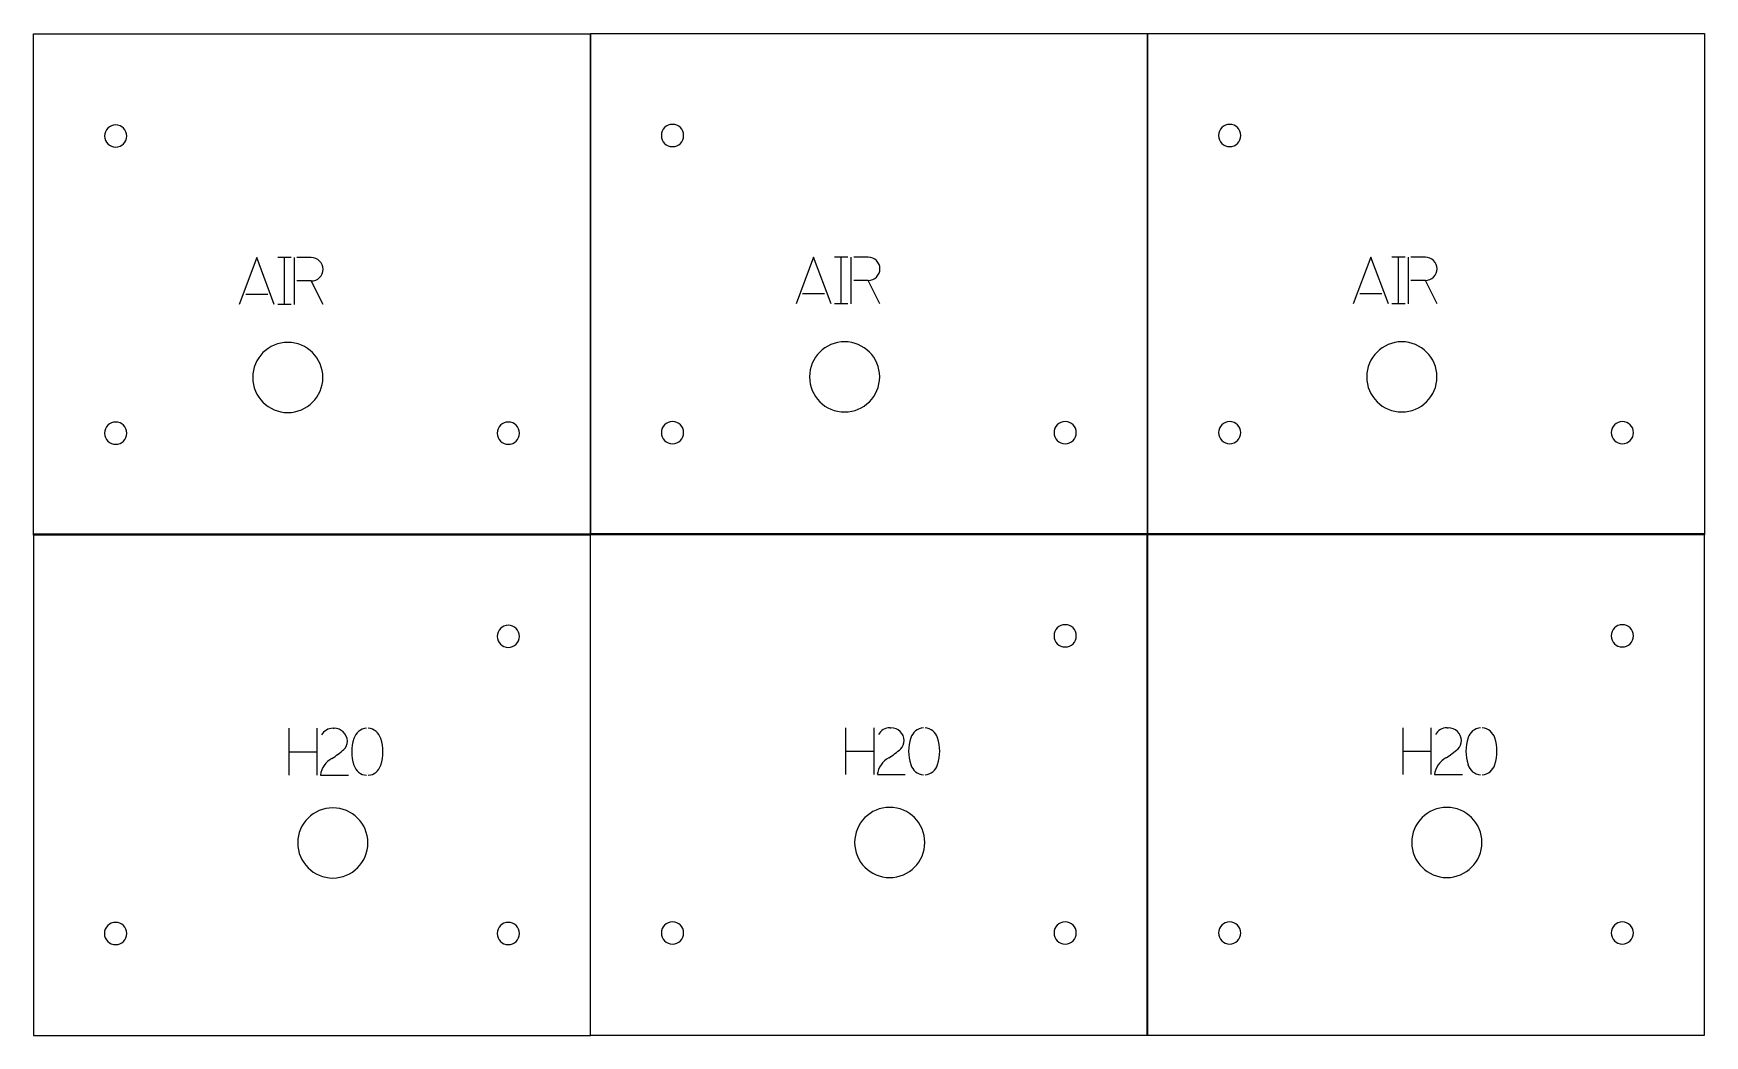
# Model space of a CAD drawing. Extents: x 0 to 15, y 9 to 18.
import ezdxf

# ---------------------------------------------------------------- set-up
doc = ezdxf.new("R2010")
doc.units = 0
doc.layers.add('1', color=7, linetype='CONTINUOUS')
doc.layers.add('6', color=7, linetype='CONTINUOUS')

msp = doc.modelspace()

# ---------------------------------------------------------------- linework, layer by layer
at = {"layer": '1', "color": 1, "linetype": 'CONTINUOUS'}
for p, q in [((0.005, 17.993), (5.005, 17.993)), ((0.005, 13.493), (0.005, 17.993)), ((5.004, 17.998), (10.004, 17.998)), ((5.004, 13.498), (5.004, 17.998)), ((5.005, 17.993), (5.005, 13.493)), ((10.004, 17.998), (10.004, 13.498)), ((10.006, 17.998), (15.006, 17.998)), ((10.006, 13.498), (10.006, 17.998)), ((15.006, 17.998), (15.006, 13.498)), ((5.005, 13.503), (0.005, 13.503)), ((0.005, 13.503), (0.005, 9.003)), ((10.003, 13.507), (5.003, 13.507)), ((5.003, 13.507), (5.003, 9.007)), ((5.005, 9.003), (5.005, 13.503)), ((10.003, 9.007), (10.003, 13.507)), ((15.005, 13.507), (10.005, 13.507)), ((10.005, 13.507), (10.005, 9.007)), ((15.005, 9.007), (15.005, 13.507)), ((5.005, 13.493), (0.005, 13.493)), ((10.004, 13.498), (5.004, 13.498)), ((15.006, 13.498), (10.006, 13.498)), ((0.005, 9.003), (5.005, 9.003)), ((5.003, 9.007), (10.003, 9.007)), ((10.005, 9.007), (15.005, 9.007))]:
    msp.add_line(p, q, dxfattribs=at)
for centre, start, end in [((0.743, 17.077), 90, 180), ((0.743, 17.077), 0, 90), ((5.741, 17.082), 90, 180), ((5.741, 17.082), 360, 90), ((10.743, 17.082), 90, 180), ((10.743, 17.082), 360, 90), ((0.743, 17.077), 180, 360), ((5.741, 17.082), 180, 360), ((10.743, 17.082), 180, 360), ((0.743, 14.41), 90, 180), ((0.743, 14.41), 180, 360), ((0.743, 14.41), 360, 90), ((4.268, 14.41), 90, 180), ((4.268, 14.41), 180, 360), ((4.268, 14.41), 360, 90), ((5.741, 14.415), 90, 180), ((5.741, 14.415), 180, 360), ((5.741, 14.415), 360, 90), ((9.266, 14.415), 90, 180), ((9.266, 14.415), 180, 360), ((9.266, 14.415), 360, 90), ((10.743, 14.415), 90, 180), ((10.743, 14.415), 180, 360), ((10.743, 14.415), 360, 90), ((14.268, 14.415), 90, 180), ((14.268, 14.415), 180, 360), ((14.268, 14.415), 360, 90), ((4.267, 12.586), 90, 180), ((4.267, 12.586), 360, 90), ((9.266, 12.591), 90, 180), ((9.266, 12.591), 0, 90), ((14.267, 12.591), 90, 180), ((14.267, 12.591), 0, 90), ((4.267, 12.586), 180, 360), ((9.266, 12.591), 180, 360), ((14.267, 12.591), 180, 360), ((0.742, 9.919), 90, 180), ((0.742, 9.919), 180, 360), ((0.742, 9.919), 360, 90), ((4.267, 9.919), 90, 180), ((4.267, 9.919), 180, 360), ((4.267, 9.919), 0, 90), ((5.741, 9.924), 90, 180), ((5.741, 9.924), 180, 360), ((5.741, 9.924), 0, 90), ((9.266, 9.924), 90, 180), ((9.266, 9.924), 180, 360), ((9.266, 9.924), 0, 90), ((10.742, 9.924), 90, 180), ((10.742, 9.924), 180, 360), ((10.742, 9.924), 0, 90), ((14.267, 9.924), 90, 180), ((14.267, 9.924), 180, 360), ((14.267, 9.924), 0, 90)]:
    msp.add_arc(centre, 0.1, start, end, dxfattribs=at)
at = {"layer": '6', "color": 6, "linetype": 'CONTINUOUS'}
for p, q in [((2.009, 15.986), (1.852, 15.566)), ((2.167, 15.566), (2.009, 15.986)), ((2.257, 15.986), (2.197, 15.986)), ((2.317, 15.986), (2.257, 15.986)), ((2.257, 15.566), (2.257, 15.986)), ((2.347, 15.566), (2.347, 15.986)), ((2.499, 15.986), (2.369, 15.986)), ((7.008, 15.99), (6.85, 15.57)), ((7.165, 15.57), (7.008, 15.99)), ((7.255, 15.99), (7.195, 15.99)), ((7.315, 15.99), (7.255, 15.99)), ((7.255, 15.57), (7.255, 15.99)), ((7.345, 15.57), (7.345, 15.99)), ((7.498, 15.99), (7.368, 15.99)), ((12.009, 15.99), (11.852, 15.57)), ((12.167, 15.57), (12.009, 15.99)), ((12.257, 15.99), (12.197, 15.99)), ((12.317, 15.99), (12.257, 15.99)), ((12.257, 15.57), (12.257, 15.99)), ((12.347, 15.57), (12.347, 15.99)), ((12.499, 15.99), (12.369, 15.99)), ((2.499, 15.776), (2.369, 15.776)), ((2.604, 15.566), (2.499, 15.776)), ((7.498, 15.78), (7.368, 15.78)), ((7.603, 15.57), (7.498, 15.78)), ((12.499, 15.78), (12.369, 15.78)), ((12.604, 15.57), (12.499, 15.78)), ((2.109, 15.656), (1.91, 15.656)), ((7.107, 15.66), (6.908, 15.66)), ((12.109, 15.66), (11.91, 15.66)), ((2.257, 15.566), (2.197, 15.566)), ((2.317, 15.566), (2.257, 15.566)), ((7.255, 15.57), (7.195, 15.57)), ((7.315, 15.57), (7.255, 15.57)), ((12.257, 15.57), (12.197, 15.57)), ((12.317, 15.57), (12.257, 15.57)), ((2.296, 11.761), (2.296, 11.551)), ((2.551, 11.551), (2.551, 11.761)), ((2.694, 11.761), (2.703, 11.761)), ((7.295, 11.765), (7.295, 11.555)), ((7.55, 11.555), (7.55, 11.765)), ((7.693, 11.765), (7.702, 11.765)), ((12.296, 11.765), (12.296, 11.555)), ((12.551, 11.555), (12.551, 11.765)), ((12.694, 11.765), (12.704, 11.765)), ((7.295, 11.555), (7.295, 11.345)), ((7.295, 11.555), (7.55, 11.555)), ((7.55, 11.345), (7.55, 11.555)), ((12.296, 11.555), (12.296, 11.345)), ((12.296, 11.555), (12.551, 11.555)), ((12.551, 11.345), (12.551, 11.555)), ((2.296, 11.551), (2.296, 11.341)), ((2.296, 11.551), (2.551, 11.551)), ((2.551, 11.341), (2.551, 11.551)), ((2.581, 11.341), (2.832, 11.341)), ((7.58, 11.345), (7.831, 11.345)), ((12.581, 11.345), (12.832, 11.345))]:
    msp.add_line(p, q, dxfattribs=at)
for centre, radius, start, end in [((2.499, 15.881), 0.105, 359.9956, 90), ((7.498, 15.885), 0.105, 359.9956, 90), ((12.499, 15.885), 0.105, 359.9956, 90), ((2.499, 15.881), 0.105, 269.9912, 359.9956), ((7.498, 15.885), 0.105, 269.9912, 359.9956), ((12.499, 15.885), 0.105, 269.9912, 359.9956), ((2.288, 14.91), 0.315, 90, 180), ((2.288, 14.91), 0.315, 360, 90), ((7.286, 14.915), 0.315, 90, 180), ((7.286, 14.915), 0.315, 360, 90), ((12.288, 14.915), 0.315, 90, 180), ((12.288, 14.915), 0.315, 360, 90), ((2.288, 14.91), 0.315, 180, 270), ((2.288, 14.91), 0.315, 270, 360), ((7.286, 14.915), 0.315, 180, 270), ((7.286, 14.915), 0.315, 270, 360), ((12.288, 14.915), 0.315, 180, 270), ((12.288, 14.915), 0.315, 270, 360), ((2.694, 11.641), 0.12, 90, 150), ((2.703, 11.641), 0.12, 2.576, 90), ((3.002, 11.636), 0.125, 93.4425, 164.098), ((3.002, 11.636), 0.125, 15.9021, 86.5576), ((7.693, 11.645), 0.12, 90, 150), ((7.702, 11.645), 0.12, 2.576, 90), ((8.001, 11.64), 0.125, 93.4425, 164.098), ((8.001, 11.64), 0.125, 15.9021, 86.5576), ((12.694, 11.645), 0.12, 90, 150), ((12.704, 11.645), 0.12, 2.576, 90), ((13.002, 11.64), 0.125, 93.4425, 164.098), ((13.002, 11.64), 0.125, 15.9021, 86.5576), ((2.144, 12.327), 0.996, 302.869, 310.6147), ((2.703, 11.651), 0.12, 317.7751, 357.4242), ((3.236, 11.55), 0.374, 161.2941, 198.7059), ((2.768, 11.55), 0.374, 341.2941, 18.7059), ((7.142, 12.332), 0.996, 302.869, 310.6147), ((7.702, 11.656), 0.12, 317.7751, 357.4242), ((8.235, 11.555), 0.374, 161.2941, 198.7059), ((7.766, 11.555), 0.374, 341.2941, 18.7059), ((12.144, 12.332), 0.996, 302.869, 310.6147), ((12.704, 11.656), 0.12, 317.7751, 357.4242), ((13.237, 11.555), 0.374, 161.2941, 198.7059), ((12.768, 11.555), 0.374, 341.2941, 18.7059), ((2.782, 11.313), 0.203, 118.7445, 172.045), ((3.002, 11.464), 0.125, 195.9021, 266.5576), ((3.002, 11.464), 0.125, 273.4425, 344.098), ((7.78, 11.317), 0.203, 118.7445, 172.045), ((8.001, 11.469), 0.125, 195.9021, 266.5576), ((8.001, 11.469), 0.125, 273.4425, 344.098), ((12.782, 11.317), 0.203, 118.7445, 172.045), ((13.002, 11.469), 0.125, 195.9021, 266.5576), ((13.002, 11.469), 0.125, 273.4425, 344.098), ((2.692, 10.732), 0.315, 90, 180), ((2.692, 10.732), 0.315, 360, 90), ((7.691, 10.736), 0.315, 90, 180), ((7.691, 10.736), 0.315, 360, 90), ((12.692, 10.736), 0.315, 90, 180), ((12.692, 10.736), 0.315, 360, 90), ((2.692, 10.732), 0.315, 180, 360), ((7.691, 10.736), 0.315, 180, 360), ((12.692, 10.736), 0.315, 180, 360)]:
    msp.add_arc(centre, radius, start, end, dxfattribs=at)

doc.saveas('drawing.dxf')
